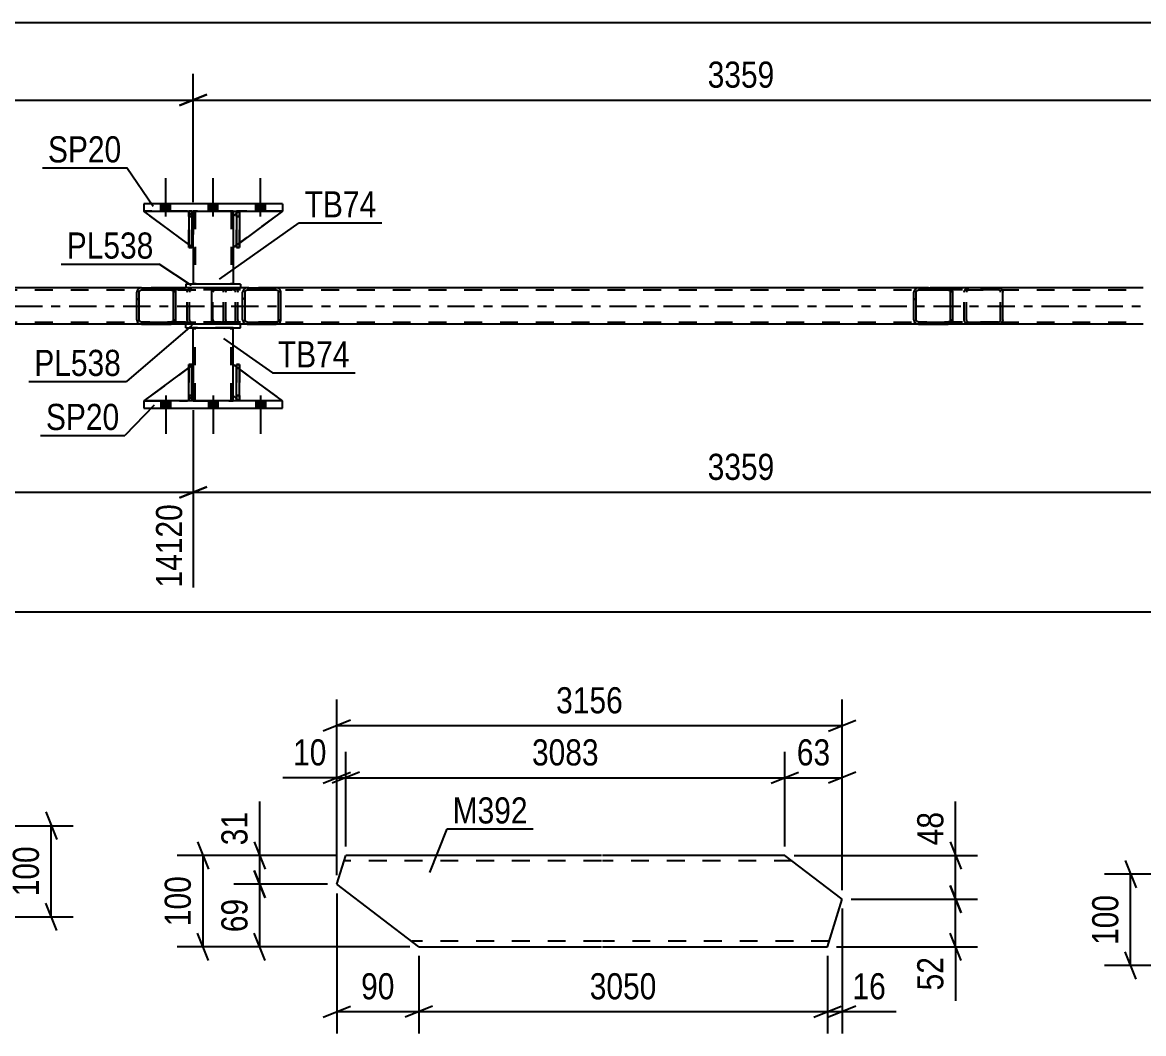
# Model space of a CAD drawing. Header units: millimetres. Extents: x 0 to 841, y 0 to 594.
# Drawn here: x 651.7 to 774.5, y 153.3 to 264.1 of the extents above; entities that cross this region are included whole.
import ezdxf

# ---------------------------------------------------------------- set-up
doc = ezdxf.new("R2010")
doc.units = ezdxf.units.MM
doc.linetypes.add('DXK_LINE_DOT2', pattern=[3.9198, 1.9599, -1.9599])
doc.linetypes.add('DXK_LINE_DOT3', pattern=[5.9187, 2.979, -0.9799, 0.9799, -0.9799])
doc.styles.add('Arial Narrow', font='ARIALN.TTF', dxfattribs={"height": 0.2})

# ---------------------------------------------------------------- blocks, each defined once
blk = doc.blocks.new('Part-122567824-36710 - 36583')
at = {"color": 2, "linetype": 'Continuous'}
for p, q in [((675.6, 235.42), (669.6, 235.42)), ((669.6, 235.42), (669.6, 235.02)), ((675.6, 235.42), (675.6, 235.02))]:
    blk.add_line(p, q, dxfattribs=at)
at = {"color": 7, "linetype": 'DXK_LINE_DOT2'}
blk.add_line((675.6, 235.02), (669.6, 235.02), dxfattribs=at)
blk = doc.blocks.new('Part-122567824-36661 - 36583')
at = {"color": 2, "linetype": 'Continuous'}
for p, q in [((675.47, 243.42), (675.15, 243.42)), ((675.15, 243.42), (675.15, 239.42)), ((675.47, 243.42), (675.47, 243.42)), ((675.47, 243.42), (675.47, 239.42)), ((675.47, 239.42), (675.15, 239.42))]:
    blk.add_line(p, q, dxfattribs=at)
at = {"color": 7, "linetype": 'DXK_LINE_DOT2'}
for p, q in [((675.15, 242.82), (675.15, 243.42)), ((675.47, 242.82), (675.47, 243.42)), ((675.47, 243.42), (675.47, 243.42)), ((675.47, 242.82), (675.15, 242.82)), ((675.15, 242.82), (675.15, 239.42)), ((675.47, 239.42), (675.47, 242.82))]:
    blk.add_line(p, q, dxfattribs=at)
blk = doc.blocks.new('Part-122567824-36660 - 36583')
at = {"color": 2, "linetype": 'Continuous'}
for p, q in [((670.27, 243.42), (669.95, 243.42)), ((669.95, 243.42), (669.95, 239.42)), ((670.27, 243.42), (670.27, 243.42)), ((670.27, 243.42), (670.27, 239.42)), ((670.27, 239.42), (669.95, 239.42))]:
    blk.add_line(p, q, dxfattribs=at)
at = {"color": 7, "linetype": 'DXK_LINE_DOT2'}
for p, q in [((669.95, 242.82), (669.95, 243.42)), ((670.27, 242.82), (670.27, 243.42)), ((670.27, 243.42), (670.27, 243.42)), ((670.27, 242.82), (669.95, 242.82)), ((669.95, 242.82), (669.95, 239.42)), ((670.27, 239.42), (670.27, 242.82))]:
    blk.add_line(p, q, dxfattribs=at)
blk = doc.blocks.new('Part-122567824-36659 - 36583')
at = {"color": 7, "linetype": 'DXK_LINE_DOT2'}
for p, q in [((675.15, 242.82), (675.15, 243.42)), ((675.15, 243.42), (675.15, 243.42)), ((675.15, 243.42), (675.15, 239.42)), ((675.47, 243.42), (675.15, 243.42)), ((675.47, 242.82), (675.47, 243.42)), ((675.47, 239.42), (675.47, 243.42)), ((675.15, 239.42), (675.15, 242.82)), ((675.15, 242.82), (675.47, 242.82)), ((675.47, 242.82), (675.47, 239.42)), ((675.15, 239.42), (675.47, 239.42))]:
    blk.add_line(p, q, dxfattribs=at)
blk = doc.blocks.new('Part-122567824-36596 - 36583')
at = {"linetype": 'Continuous'}
h = blk.add_hatch(dxfattribs=at)
h.set_pattern_fill('', scale=0.7, style=0, pattern_type=0)
h.set_pattern_definition([(45, (668.4582, 234.728), (-1.57154, 1.57154), [])])
h.paths.add_polyline_path([(668.5, 234.54), (668.46, 234.73), (668.35, 234.88), (668.18, 234.99), (667.99, 235.02), (664.75, 235.02), (664.56, 234.99), (664.39, 234.88), (664.28, 234.73), (664.24, 234.54), (664.24, 231.5), (664.28, 231.32), (664.39, 231.16), (664.56, 231.06), (664.75, 231.02), (667.99, 231.02), (668.18, 231.06), (668.35, 231.16), (668.46, 231.32), (668.5, 231.5)])
h.paths.add_polyline_path([(668.22, 231.41), (668.17, 231.33), (668.08, 231.28), (667.99, 231.26), (664.75, 231.26), (664.65, 231.28), (664.57, 231.33), (664.52, 231.41), (664.5, 231.5), (664.5, 234.54), (664.52, 234.64), (664.57, 234.71), (664.65, 234.77), (664.75, 234.78), (667.99, 234.78), (668.08, 234.77), (668.17, 234.71), (668.22, 234.64), (668.24, 234.54), (668.24, 231.5)])
at = {"color": 2, "linetype": 'Continuous'}
for p, q in [((664.28, 234.73), (664.24, 234.54)), ((664.5, 234.54), (664.52, 234.64)), ((664.52, 234.64), (664.57, 234.71)), ((664.75, 235.02), (664.56, 234.99)), ((664.57, 234.71), (664.65, 234.77)), ((664.65, 234.77), (664.75, 234.78)), ((664.75, 235.02), (667.99, 235.02)), ((664.75, 234.78), (667.99, 234.78)), ((672.72, 235.02), (667.99, 235.02)), ((668.18, 234.99), (667.99, 235.02)), ((667.99, 234.78), (668.08, 234.77)), ((668.08, 234.77), (668.17, 234.71)), ((668.17, 234.71), (668.22, 234.64)), ((668.22, 234.64), (668.24, 234.54)), ((668.5, 234.54), (668.46, 234.73)), ((664.24, 231.5), (664.24, 234.54)), ((664.5, 231.5), (664.5, 234.54)), ((668.24, 231.5), (668.24, 234.54)), ((668.5, 231.5), (668.5, 234.54)), ((664.24, 231.5), (664.28, 231.32)), ((664.52, 231.41), (664.5, 231.5)), ((664.57, 231.33), (664.52, 231.41)), ((664.56, 231.06), (664.75, 231.02)), ((664.65, 231.28), (664.57, 231.33)), ((664.75, 231.26), (664.65, 231.28)), ((664.75, 231.26), (667.99, 231.26)), ((664.75, 231.02), (667.99, 231.02)), ((668.08, 231.28), (667.99, 231.26)), ((667.99, 231.02), (668.18, 231.06)), ((672.72, 231.02), (667.99, 231.02)), ((668.17, 231.33), (668.08, 231.28)), ((668.22, 231.41), (668.17, 231.33)), ((668.24, 231.5), (668.22, 231.41)), ((668.46, 231.32), (668.5, 231.5))]:
    blk.add_line(p, q, dxfattribs=at)
at = {"color": 7, "linetype": 'DXK_LINE_DOT2'}
for p, q in [((667.99, 235.02), (664.75, 235.02)), ((673.49, 234.78), (664.75, 234.78)), ((669.74, 234.54), (669.78, 234.73)), ((670.01, 234.64), (669.99, 234.54)), ((670.07, 234.71), (670.01, 234.64)), ((670.05, 234.99), (670.25, 235.02)), ((670.07, 234.71), (670.09, 234.73)), ((670.09, 234.73), (670.15, 234.77)), ((670.15, 234.77), (670.25, 234.78)), ((673.49, 235.02), (672.72, 235.02)), ((673.49, 235.02), (673.68, 234.99)), ((673.58, 234.77), (673.49, 234.78)), ((673.67, 234.71), (673.58, 234.77)), ((673.72, 234.64), (673.67, 234.71)), ((673.74, 234.54), (673.72, 234.64)), ((673.96, 234.73), (674, 234.54)), ((669.74, 231.5), (669.74, 234.54)), ((669.99, 231.5), (669.99, 234.54)), ((673.74, 231.5), (673.74, 234.54)), ((674, 231.5), (674, 234.54)), ((673.49, 231.26), (664.75, 231.26)), ((667.99, 231.02), (664.75, 231.02)), ((669.78, 231.32), (669.74, 231.5)), ((669.99, 231.5), (670.01, 231.41)), ((670.01, 231.41), (670.07, 231.33)), ((670.25, 231.02), (670.05, 231.06)), ((670.07, 231.33), (670.09, 231.32)), ((670.09, 231.32), (670.15, 231.28)), ((670.15, 231.28), (670.25, 231.26)), ((673.49, 231.02), (672.72, 231.02)), ((673.49, 231.26), (673.58, 231.28)), ((673.68, 231.06), (673.49, 231.02)), ((673.58, 231.28), (673.67, 231.33)), ((673.67, 231.33), (673.72, 231.41)), ((673.72, 231.41), (673.74, 231.5)), ((674, 231.5), (673.96, 231.32))]:
    blk.add_line(p, q, dxfattribs=at)
at = {"color": 2, "linetype": 'Continuous'}
for centre, start, end in [((664.73, 234.52), 110.7583, 155.68), ((668.01, 234.52), 24.32, 69.2417), ((664.73, 231.52), 204.32, 249.2417), ((668.01, 231.52), 290.7583, 335.68)]:
    blk.add_arc(centre, 0.496, start, end, dxfattribs=at)
at = {"color": 7, "linetype": 'DXK_LINE_DOT2'}
for centre, start, end in [((670.23, 234.52), 110.7583, 155.68), ((673.51, 234.52), 24.32, 69.2417), ((670.23, 231.52), 204.32, 249.2417), ((673.51, 231.52), 290.7583, 335.68)]:
    blk.add_arc(centre, 0.496, start, end, dxfattribs=at)
blk = doc.blocks.new('Part-122567824-36654 - 36583')
at = {"color": 2, "linetype": 'Continuous'}
for p, q in [((670.4, 243.42), (670.4, 242.82)), ((674.8, 243.42), (674.8, 242.82)), ((670.4, 239.42), (670.4, 235.42)), ((674.8, 239.42), (674.8, 235.42))]:
    blk.add_line(p, q, dxfattribs=at)
at = {"color": 7, "linetype": 'DXK_LINE_DOT2'}
for p, q in [((674.8, 243.42), (670.4, 243.42)), ((670.64, 243.42), (670.64, 235.42)), ((674.56, 243.42), (674.56, 235.42)), ((670.4, 242.82), (670.4, 239.42)), ((674.8, 242.82), (674.8, 239.42)), ((674.8, 235.42), (670.4, 235.42))]:
    blk.add_line(p, q, dxfattribs=at)
blk = doc.blocks.new('Part-122567824-36597 - 36583')
at = {"linetype": 'Continuous'}
h = blk.add_hatch(dxfattribs=at)
h.set_pattern_fill('', scale=0.7, style=0, pattern_type=0)
h.set_pattern_definition([(45, (679.9855, 234.728), (-1.57154, 1.57154), [])])
h.paths.add_polyline_path([(680.02, 234.54), (679.99, 234.73), (679.88, 234.88), (679.71, 234.99), (679.52, 235.02), (676.34, 235.02), (676.14, 234.99), (675.98, 234.88), (675.87, 234.73), (675.83, 234.54), (675.83, 231.5), (675.87, 231.32), (675.98, 231.16), (676.14, 231.06), (676.34, 231.02), (679.52, 231.02), (679.71, 231.06), (679.88, 231.16), (679.99, 231.32), (680.02, 231.5)])
h.paths.add_polyline_path([(679.75, 231.41), (679.7, 231.33), (679.62, 231.28), (679.52, 231.26), (676.34, 231.26), (676.24, 231.28), (676.16, 231.33), (676.1, 231.41), (676.09, 231.5), (676.09, 234.54), (676.1, 234.64), (676.16, 234.71), (676.24, 234.77), (676.34, 234.78), (679.52, 234.78), (679.62, 234.77), (679.7, 234.71), (679.75, 234.64), (679.77, 234.54), (679.77, 231.5)])
at = {"color": 2, "linetype": 'Continuous'}
for p, q in [((672.45, 234.54), (672.47, 234.73)), ((672.47, 234.73), (672.53, 234.88)), ((672.53, 234.88), (672.62, 234.99)), ((672.62, 234.99), (672.72, 235.02)), ((676.34, 235.02), (672.72, 235.02)), ((675.87, 234.73), (675.83, 234.54)), ((676.09, 234.54), (676.1, 234.64)), ((676.1, 234.64), (676.16, 234.71)), ((676.34, 235.02), (676.14, 234.99)), ((676.16, 234.71), (676.24, 234.77)), ((676.24, 234.77), (676.34, 234.78)), ((676.34, 235.02), (679.52, 235.02)), ((676.34, 234.78), (679.52, 234.78)), ((679.71, 234.99), (679.52, 235.02)), ((679.52, 234.78), (679.62, 234.77)), ((679.62, 234.77), (679.7, 234.71)), ((679.7, 234.71), (679.75, 234.64)), ((679.75, 234.64), (679.77, 234.54)), ((680.02, 234.54), (679.99, 234.73)), ((672.45, 231.5), (672.45, 234.54)), ((675.83, 231.5), (675.83, 234.54)), ((676.09, 231.5), (676.09, 234.54)), ((679.77, 231.5), (679.77, 234.54)), ((680.02, 231.5), (680.02, 234.54)), ((672.47, 231.32), (672.45, 231.5)), ((672.53, 231.16), (672.47, 231.32)), ((672.62, 231.06), (672.53, 231.16)), ((672.72, 231.02), (672.62, 231.06)), ((676.34, 231.02), (672.72, 231.02)), ((675.83, 231.5), (675.87, 231.32)), ((676.1, 231.41), (676.09, 231.5)), ((676.16, 231.33), (676.1, 231.41)), ((676.14, 231.06), (676.34, 231.02)), ((676.24, 231.28), (676.16, 231.33)), ((676.34, 231.26), (676.24, 231.28)), ((676.34, 231.26), (679.52, 231.26)), ((676.34, 231.02), (679.52, 231.02)), ((679.62, 231.28), (679.52, 231.26)), ((679.52, 231.02), (679.71, 231.06)), ((679.7, 231.33), (679.62, 231.28)), ((679.75, 231.41), (679.7, 231.33)), ((679.77, 231.5), (679.75, 231.41)), ((679.99, 231.32), (680.02, 231.5))]:
    blk.add_line(p, q, dxfattribs=at)
at = {"color": 7, "linetype": 'DXK_LINE_DOT2'}
for p, q in [((672.6, 234.64), (672.58, 234.54)), ((672.62, 234.71), (672.6, 234.64)), ((672.67, 234.77), (672.62, 234.71)), ((672.72, 234.78), (672.67, 234.77)), ((679.52, 234.78), (672.72, 234.78)), ((674, 234.78), (674, 235.02)), ((674.81, 235.02), (675, 234.99)), ((674.91, 234.77), (674.81, 234.78)), ((674.99, 234.71), (674.91, 234.77)), ((675.04, 234.64), (674.99, 234.71)), ((675.06, 234.54), (675.04, 234.64)), ((675.28, 234.73), (675.31, 234.54)), ((679.52, 235.02), (676.34, 235.02)), ((672.58, 231.5), (672.58, 234.54)), ((675.06, 231.5), (675.06, 234.54)), ((675.31, 231.5), (675.31, 234.54)), ((672.58, 231.5), (672.6, 231.41)), ((672.6, 231.41), (672.62, 231.33)), ((672.62, 231.33), (672.67, 231.28)), ((672.67, 231.28), (672.72, 231.26)), ((679.52, 231.26), (672.72, 231.26)), ((674, 231.02), (674, 231.26)), ((674.81, 231.26), (674.91, 231.28)), ((675, 231.06), (674.81, 231.02)), ((674.91, 231.28), (674.99, 231.33)), ((674.99, 231.33), (675.04, 231.41)), ((675.04, 231.41), (675.06, 231.5)), ((675.31, 231.5), (675.28, 231.32)), ((679.52, 231.02), (676.34, 231.02))]:
    blk.add_line(p, q, dxfattribs=at)
for centre, start, end in [((674.83, 234.53), 23.8494, 68.8059), ((674.83, 231.52), 291.1941, 336.1506)]:
    blk.add_arc(centre, 0.492, start, end, dxfattribs=at)
at = {"color": 2, "linetype": 'Continuous'}
for centre, start, end in [((676.32, 234.53), 111.1941, 156.1506), ((679.54, 234.53), 23.8494, 68.8059), ((676.32, 231.52), 203.8494, 248.8059), ((679.54, 231.52), 291.1941, 336.1506)]:
    blk.add_arc(centre, 0.492, start, end, dxfattribs=at)
blk = doc.blocks.new('Part-122567824-36598 - 36583')
at = {"linetype": 'Continuous'}
h = blk.add_hatch(dxfattribs=at)
h.set_pattern_fill('', scale=0.7, style=0, pattern_type=0)
h.set_pattern_definition([(45, (753.5918, 234.728), (-1.57154, 1.57154), [])])
h.paths.add_polyline_path([(753.63, 234.54), (753.59, 234.73), (753.48, 234.88), (753.32, 234.99), (753.12, 235.02), (749.88, 235.02), (749.69, 234.99), (749.52, 234.88), (749.41, 234.73), (749.37, 234.54), (749.37, 231.5), (749.41, 231.32), (749.52, 231.16), (749.69, 231.06), (749.88, 231.02), (753.12, 231.02), (753.32, 231.06), (753.48, 231.16), (753.59, 231.32), (753.63, 231.5)])
h.paths.add_polyline_path([(753.36, 231.41), (753.3, 231.33), (753.22, 231.28), (753.12, 231.26), (749.88, 231.26), (749.79, 231.28), (749.7, 231.33), (749.65, 231.41), (749.63, 231.5), (749.63, 234.54), (749.65, 234.64), (749.7, 234.71), (749.79, 234.77), (749.88, 234.78), (753.12, 234.78), (753.22, 234.77), (753.3, 234.71), (753.36, 234.64), (753.38, 234.54), (753.38, 231.5)])
at = {"color": 2, "linetype": 'Continuous'}
for p, q in [((749.41, 234.73), (749.37, 234.54)), ((749.63, 234.54), (749.65, 234.64)), ((749.65, 234.64), (749.7, 234.71)), ((749.88, 235.02), (749.69, 234.99)), ((749.7, 234.71), (749.79, 234.77)), ((749.79, 234.77), (749.88, 234.78)), ((749.88, 235.02), (753.12, 235.02)), ((749.88, 234.78), (753.12, 234.78)), ((758.62, 235.02), (753.12, 235.02)), ((753.32, 234.99), (753.12, 235.02)), ((753.12, 234.78), (753.22, 234.77)), ((753.22, 234.77), (753.3, 234.71)), ((753.3, 234.71), (753.36, 234.64)), ((753.36, 234.64), (753.38, 234.54)), ((753.63, 234.54), (753.59, 234.73)), ((758.62, 235.02), (758.81, 234.99)), ((759.09, 234.73), (759.13, 234.54)), ((749.37, 231.5), (749.37, 234.54)), ((749.63, 231.5), (749.63, 234.54)), ((753.38, 231.5), (753.38, 234.54)), ((753.63, 231.5), (753.63, 234.54)), ((759.13, 231.5), (759.13, 234.54)), ((749.37, 231.5), (749.41, 231.32)), ((749.65, 231.41), (749.63, 231.5)), ((749.7, 231.33), (749.65, 231.41)), ((749.69, 231.06), (749.88, 231.02)), ((749.79, 231.28), (749.7, 231.33)), ((749.88, 231.26), (749.79, 231.28)), ((749.88, 231.26), (753.12, 231.26)), ((749.88, 231.02), (753.12, 231.02)), ((753.22, 231.28), (753.12, 231.26)), ((753.12, 231.02), (753.32, 231.06)), ((758.62, 231.02), (753.12, 231.02)), ((753.3, 231.33), (753.22, 231.28)), ((753.36, 231.41), (753.3, 231.33)), ((753.38, 231.5), (753.36, 231.41)), ((753.59, 231.32), (753.63, 231.5)), ((758.81, 231.06), (758.62, 231.02)), ((759.13, 231.5), (759.09, 231.32))]:
    blk.add_line(p, q, dxfattribs=at)
at = {"color": 7, "linetype": 'DXK_LINE_DOT2'}
for p, q in [((753.12, 235.02), (749.88, 235.02)), ((758.62, 234.78), (749.88, 234.78)), ((754.87, 234.54), (754.91, 234.73)), ((755.15, 234.64), (755.13, 234.54)), ((755.2, 234.71), (755.15, 234.64)), ((755.19, 234.99), (755.38, 235.02)), ((755.2, 234.71), (755.23, 234.73)), ((755.23, 234.73), (755.29, 234.77)), ((755.29, 234.77), (755.38, 234.78)), ((758.72, 234.77), (758.62, 234.78)), ((758.8, 234.71), (758.72, 234.77)), ((758.86, 234.64), (758.8, 234.71)), ((758.87, 234.54), (758.86, 234.64)), ((754.87, 231.5), (754.87, 234.54)), ((755.13, 231.5), (755.13, 234.54)), ((758.87, 231.5), (758.87, 234.54)), ((758.62, 231.26), (749.88, 231.26)), ((753.12, 231.02), (749.88, 231.02)), ((754.91, 231.32), (754.87, 231.5)), ((755.13, 231.5), (755.15, 231.41)), ((755.15, 231.41), (755.2, 231.33)), ((755.38, 231.02), (755.19, 231.06)), ((755.2, 231.33), (755.23, 231.32)), ((755.23, 231.32), (755.29, 231.28)), ((755.29, 231.28), (755.38, 231.26)), ((758.62, 231.26), (758.72, 231.28)), ((758.72, 231.28), (758.8, 231.33)), ((758.8, 231.33), (758.86, 231.41)), ((758.86, 231.41), (758.87, 231.5))]:
    blk.add_line(p, q, dxfattribs=at)
at = {"color": 2, "linetype": 'Continuous'}
for centre, start, end in [((749.87, 234.52), 110.7583, 155.68), ((753.14, 234.52), 24.32, 69.2417), ((758.64, 234.52), 24.32, 69.2417), ((749.87, 231.52), 204.32, 249.2417), ((753.14, 231.52), 290.7583, 335.68), ((758.64, 231.52), 290.7583, 335.68)]:
    blk.add_arc(centre, 0.496, start, end, dxfattribs=at)
at = {"color": 7, "linetype": 'DXK_LINE_DOT2'}
for centre, start, end in [((755.36, 234.52), 110.7583, 155.68), ((755.36, 231.52), 204.32, 249.2417)]:
    blk.add_arc(centre, 0.496, start, end, dxfattribs=at)
blk = doc.blocks.new('Part-122567824-36600 - 36583')
at = {"color": 7, "linetype": 'DXK_LINE_DOT2'}
for p, q in [((104.3, 234.78), (774.49, 234.78)), ((774.49, 235.02), (579.62, 235.02)), ((679.52, 235.02), (664.75, 235.02)), ((758.62, 235.02), (749.88, 235.02)), ((104.3, 231.26), (774.49, 231.26)), ((774.49, 231.02), (579.62, 231.02)), ((679.52, 231.02), (664.75, 231.02)), ((758.62, 231.02), (749.88, 231.02))]:
    blk.add_line(p, q, dxfattribs=at)
at = {"color": 2, "linetype": 'Continuous'}
for p, q in [((664.75, 235.02), (594.39, 235.02)), ((749.88, 235.02), (679.52, 235.02)), ((774.49, 235.02), (758.62, 235.02)), ((664.75, 231.02), (594.39, 231.02)), ((749.88, 231.02), (679.52, 231.02)), ((774.49, 231.02), (758.62, 231.02))]:
    blk.add_line(p, q, dxfattribs=at)
at = {"color": 7, "linetype": 'DXK_LINE_DOT3'}
blk.add_line((94.55, 233.02), (774.49, 233.02), dxfattribs=at)
blk = doc.blocks.new('Part-122567824-36656 - 36583')
at = {"color": 2, "linetype": 'Continuous'}
for p, q in [((670.4, 226.62), (670.4, 230.62)), ((674.8, 226.62), (674.8, 230.62)), ((670.4, 222.62), (670.4, 223.22)), ((674.8, 222.62), (674.8, 223.22))]:
    blk.add_line(p, q, dxfattribs=at)
at = {"color": 7, "linetype": 'DXK_LINE_DOT2'}
for p, q in [((674.8, 230.62), (670.4, 230.62)), ((670.64, 222.62), (670.64, 230.62)), ((674.56, 222.62), (674.56, 230.62)), ((670.4, 223.22), (670.4, 226.62)), ((674.8, 223.22), (674.8, 226.62)), ((670.4, 222.62), (674.8, 222.62))]:
    blk.add_line(p, q, dxfattribs=at)
blk = doc.blocks.new('Part-122567824-36658 - 36583')
at = {"color": 7, "linetype": 'DXK_LINE_DOT2'}
for p, q in [((669.95, 242.82), (669.95, 243.42)), ((669.95, 243.42), (669.95, 243.42)), ((669.95, 243.42), (669.95, 239.42)), ((670.27, 243.42), (669.95, 243.42)), ((670.27, 242.82), (670.27, 243.42)), ((670.27, 239.42), (670.27, 243.42)), ((669.95, 239.42), (669.95, 242.82)), ((669.95, 242.82), (670.27, 242.82)), ((670.27, 242.82), (670.27, 239.42)), ((669.95, 239.42), (670.27, 239.42))]:
    blk.add_line(p, q, dxfattribs=at)
blk = doc.blocks.new('Part-122567824-36662 - 36583')
at = {"color": 7, "linetype": 'DXK_LINE_DOT2'}
for p, q in [((670.4, 239.42), (665, 243.42)), ((665, 243.42), (669.8, 243.42)), ((669.8, 243.42), (670.4, 242.82)), ((670.4, 242.82), (669.8, 243.42)), ((670.4, 242.82), (670.4, 239.42)), ((670.4, 242.82), (670.4, 242.82)), ((670.4, 242.82), (670.4, 239.42))]:
    blk.add_line(p, q, dxfattribs=at)
blk = doc.blocks.new('Part-122567824-36663 - 36583')
at = {"color": 2, "linetype": 'Continuous'}
for p, q in [((669.95, 239.75), (665, 243.42)), ((669.95, 243.27), (669.8, 243.42)), ((670.4, 242.82), (670.27, 242.95)), ((670.4, 242.82), (670.4, 242.82)), ((670.4, 239.42), (670.4, 242.82)), ((670.27, 239.52), (670.4, 239.42)), ((670.4, 239.42), (670.4, 239.42))]:
    blk.add_line(p, q, dxfattribs=at)
at = {"color": 7, "linetype": 'DXK_LINE_DOT2'}
for p, q in [((669.8, 243.42), (665, 243.42)), ((669.8, 243.42), (670.4, 242.82)), ((670.27, 242.95), (669.95, 243.27)), ((670.4, 242.82), (670.4, 239.42)), ((670.27, 239.52), (669.95, 239.75))]:
    blk.add_line(p, q, dxfattribs=at)
blk = doc.blocks.new('Part-122567824-36664 - 36583')
at = {"color": 7, "linetype": 'DXK_LINE_DOT2'}
for p, q in [((675.4, 243.42), (674.8, 242.82)), ((674.8, 239.42), (680.2, 243.42)), ((680.2, 243.42), (675.4, 243.42)), ((674.8, 242.82), (674.8, 239.42))]:
    blk.add_line(p, q, dxfattribs=at)
blk = doc.blocks.new('Part-122567824-36665 - 36583')
at = {"color": 7, "linetype": 'DXK_LINE_DOT2'}
for p, q in [((675.4, 243.42), (675.15, 243.18)), ((680.2, 243.42), (675.4, 243.42)), ((675.47, 239.92), (675.15, 239.69))]:
    blk.add_line(p, q, dxfattribs=at)
at = {"color": 2, "linetype": 'Continuous'}
for p, q in [((680.2, 243.42), (675.47, 239.92)), ((675.15, 243.18), (674.8, 242.82)), ((674.8, 242.82), (674.8, 239.42)), ((675.15, 239.69), (674.8, 239.42))]:
    blk.add_line(p, q, dxfattribs=at)
blk = doc.blocks.new('Part-122567824-36666 - 36583')
at = {"color": 7, "linetype": 'DXK_LINE_DOT2'}
for p, q in [((670.27, 226.62), (669.95, 226.62)), ((669.95, 223.22), (669.95, 226.62)), ((669.95, 222.62), (669.95, 226.62)), ((670.27, 226.62), (670.27, 223.22)), ((670.27, 222.62), (670.27, 226.62)), ((670.27, 223.22), (669.95, 223.22)), ((669.95, 222.62), (669.95, 223.22)), ((670.27, 222.62), (669.95, 222.62)), ((670.27, 223.22), (670.27, 222.62)), ((670.27, 222.62), (670.27, 222.62))]:
    blk.add_line(p, q, dxfattribs=at)
blk = doc.blocks.new('Part-122567824-36667 - 36583')
at = {"color": 7, "linetype": 'DXK_LINE_DOT2'}
for p, q in [((675.47, 226.62), (675.15, 226.62)), ((675.15, 223.22), (675.15, 226.62)), ((675.15, 222.62), (675.15, 226.62)), ((675.47, 226.62), (675.47, 223.22)), ((675.47, 222.62), (675.47, 226.62)), ((675.47, 223.22), (675.15, 223.22)), ((675.15, 222.62), (675.15, 223.22)), ((675.47, 222.62), (675.15, 222.62)), ((675.47, 223.22), (675.47, 222.62)), ((675.47, 222.62), (675.47, 222.62))]:
    blk.add_line(p, q, dxfattribs=at)
blk = doc.blocks.new('Part-122567824-36668 - 36583')
at = {"color": 2, "linetype": 'Continuous'}
for p, q in [((669.95, 222.62), (669.95, 226.62)), ((669.95, 226.62), (670.27, 226.62)), ((670.27, 222.62), (670.27, 226.62)), ((669.95, 222.62), (669.95, 222.62)), ((670.27, 222.62), (669.95, 222.62))]:
    blk.add_line(p, q, dxfattribs=at)
at = {"color": 7, "linetype": 'DXK_LINE_DOT2'}
for p, q in [((669.95, 226.62), (669.95, 223.22)), ((670.27, 223.22), (670.27, 226.62)), ((669.95, 223.22), (669.95, 222.62)), ((669.95, 223.22), (670.27, 223.22)), ((670.27, 222.62), (670.27, 223.22)), ((670.27, 222.62), (670.27, 222.62))]:
    blk.add_line(p, q, dxfattribs=at)
blk = doc.blocks.new('Part-122567824-36669 - 36583')
at = {"color": 2, "linetype": 'Continuous'}
for p, q in [((675.15, 222.62), (675.15, 226.62)), ((675.15, 226.62), (675.47, 226.62)), ((675.47, 222.62), (675.47, 226.62)), ((675.15, 222.62), (675.15, 222.62)), ((675.47, 222.62), (675.15, 222.62))]:
    blk.add_line(p, q, dxfattribs=at)
at = {"color": 7, "linetype": 'DXK_LINE_DOT2'}
for p, q in [((675.15, 226.62), (675.15, 223.22)), ((675.47, 223.22), (675.47, 226.62)), ((675.15, 223.22), (675.15, 222.62)), ((675.15, 223.22), (675.47, 223.22)), ((675.47, 222.62), (675.47, 223.22)), ((675.47, 222.62), (675.47, 222.62))]:
    blk.add_line(p, q, dxfattribs=at)
blk = doc.blocks.new('Part-122567824-36670 - 36583')
at = {"color": 7, "linetype": 'DXK_LINE_DOT2'}
for p, q in [((670.4, 226.62), (665, 222.62)), ((670.4, 223.22), (670.4, 226.62)), ((670.4, 226.62), (670.4, 223.22)), ((665, 222.62), (669.8, 222.62)), ((669.8, 222.62), (670.4, 223.22)), ((670.4, 223.22), (669.8, 222.62)), ((670.4, 223.22), (670.4, 223.22))]:
    blk.add_line(p, q, dxfattribs=at)
blk = doc.blocks.new('Part-122567824-36671 - 36583')
at = {"color": 2, "linetype": 'Continuous'}
for p, q in [((669.95, 226.29), (665, 222.62)), ((670.4, 226.62), (670.27, 226.53)), ((670.4, 223.22), (670.4, 226.62)), ((669.95, 222.78), (669.8, 222.62)), ((670.4, 223.22), (670.27, 223.1)), ((670.4, 223.22), (670.4, 223.22))]:
    blk.add_line(p, q, dxfattribs=at)
at = {"color": 7, "linetype": 'DXK_LINE_DOT2'}
for p, q in [((670.27, 226.53), (669.95, 226.29)), ((670.4, 223.22), (670.4, 226.62)), ((665, 222.62), (669.8, 222.62)), ((670.4, 223.22), (669.8, 222.62)), ((670.27, 223.1), (669.95, 222.78))]:
    blk.add_line(p, q, dxfattribs=at)
blk = doc.blocks.new('Part-122567824-36672 - 36583')
at = {"color": 7, "linetype": 'DXK_LINE_DOT2'}
for p, q in [((674.8, 223.22), (674.8, 226.62)), ((674.8, 226.62), (680.2, 222.62)), ((675.4, 222.62), (674.8, 223.22)), ((680.2, 222.62), (675.4, 222.62))]:
    blk.add_line(p, q, dxfattribs=at)
blk = doc.blocks.new('Part-122567824-36673 - 36583')
at = {"color": 2, "linetype": 'Continuous'}
for p, q in [((674.8, 223.22), (674.8, 226.62)), ((675.15, 226.36), (674.8, 226.62)), ((680.2, 222.62), (675.47, 226.12)), ((675.15, 222.87), (674.8, 223.22))]:
    blk.add_line(p, q, dxfattribs=at)
at = {"color": 7, "linetype": 'DXK_LINE_DOT2'}
for p, q in [((675.47, 226.12), (675.15, 226.36)), ((675.4, 222.62), (675.15, 222.87)), ((680.2, 222.62), (675.4, 222.62)), ((680.2, 222.62), (680.2, 222.62)), ((680.2, 222.62), (680.2, 222.62))]:
    blk.add_line(p, q, dxfattribs=at)
blk = doc.blocks.new('Part-122567824-36674 - 36583')
at = {"color": 2, "linetype": 'Continuous'}
for p, q in [((680.2, 222.62), (665, 222.62)), ((665, 222.62), (665, 221.82)), ((680.2, 221.82), (680.2, 222.62)), ((665, 221.82), (680.2, 221.82))]:
    blk.add_line(p, q, dxfattribs=at)
blk = doc.blocks.new('Part-122567824-36675 - 36583')
at = {"color": 2, "linetype": 'Continuous'}
for p, q in [((680.2, 244.22), (665, 244.22)), ((665, 244.22), (665, 243.42)), ((665, 243.42), (680.2, 243.42)), ((680.2, 244.22), (680.2, 243.42))]:
    blk.add_line(p, q, dxfattribs=at)
blk = doc.blocks.new('Part-122567824-36711 - 36583')
at = {"color": 2, "linetype": 'Continuous'}
for p, q in [((669.6, 230.62), (669.6, 231.02)), ((675.6, 230.62), (675.6, 231.02)), ((669.6, 230.62), (675.6, 230.62))]:
    blk.add_line(p, q, dxfattribs=at)
at = {"color": 7, "linetype": 'DXK_LINE_DOT2'}
blk.add_line((675.6, 231.02), (669.6, 231.02), dxfattribs=at)
blk = doc.blocks.new('Bolt-122567824-36720 - 36583')
at = {"linetype": 'Continuous'}
for points in [[(667.92, 222.62), (666.88, 222.62), (666.88, 221.82), (667.92, 221.82)], [(667.92, 222.62), (666.88, 222.62), (666.88, 221.82), (667.92, 221.82)], [(667.92, 222.62), (666.88, 222.62), (666.88, 221.82), (667.92, 221.82)], [(673.12, 222.62), (672.08, 222.62), (672.08, 221.82), (673.12, 221.82)], [(673.12, 222.62), (672.08, 222.62), (672.08, 221.82), (673.12, 221.82)], [(678.32, 222.62), (677.28, 222.62), (677.28, 221.82), (678.32, 221.82)], [(678.32, 222.62), (677.28, 222.62), (677.28, 221.82), (678.32, 221.82)], [(678.32, 222.62), (677.28, 222.62), (677.28, 221.82), (678.32, 221.82)]]:
    blk.add_hatch(color=1, dxfattribs=at).paths.add_polyline_path(points)
at = {"color": 1, "linetype": 'Continuous'}
for p, q in [((666.88, 222.62), (666.88, 221.82)), ((666.88, 222.62), (666.88, 221.82)), ((666.88, 222.62), (666.88, 221.82)), ((667.4, 223.22), (667.4, 219.02)), ((667.4, 223.22), (667.4, 219.02)), ((667.4, 223.22), (667.4, 219.02)), ((667.92, 222.62), (667.92, 221.82)), ((667.92, 222.62), (667.92, 221.82)), ((667.92, 222.62), (667.92, 221.82)), ((672.08, 222.62), (672.08, 221.82)), ((672.08, 222.62), (672.08, 221.82)), ((672.6, 223.22), (672.6, 219.02)), ((672.6, 223.22), (672.6, 219.02)), ((673.12, 222.62), (673.12, 221.82)), ((673.12, 222.62), (673.12, 221.82)), ((677.28, 222.62), (677.28, 221.82)), ((677.28, 222.62), (677.28, 221.82)), ((677.28, 222.62), (677.28, 221.82)), ((677.8, 223.22), (677.8, 219.02)), ((677.8, 223.22), (677.8, 219.02)), ((677.8, 223.22), (677.8, 219.02)), ((678.32, 222.62), (678.32, 221.82)), ((678.32, 222.62), (678.32, 221.82)), ((678.32, 222.62), (678.32, 221.82))]:
    blk.add_line(p, q, dxfattribs=at)
blk = doc.blocks.new('Bolt-122567824-36721 - 36583')
at = {"linetype": 'Continuous'}
for points in [[(666.88, 243.42), (667.92, 243.42), (667.92, 244.22), (666.88, 244.22)], [(666.88, 243.42), (667.92, 243.42), (667.92, 244.22), (666.88, 244.22)], [(666.88, 243.42), (667.92, 243.42), (667.92, 244.22), (666.88, 244.22)], [(672.08, 243.42), (673.12, 243.42), (673.12, 244.22), (672.08, 244.22)], [(672.08, 243.42), (673.12, 243.42), (673.12, 244.22), (672.08, 244.22)], [(677.28, 243.42), (678.32, 243.42), (678.32, 244.22), (677.28, 244.22)], [(677.28, 243.42), (678.32, 243.42), (678.32, 244.22), (677.28, 244.22)], [(677.28, 243.42), (678.32, 243.42), (678.32, 244.22), (677.28, 244.22)]]:
    blk.add_hatch(color=1, dxfattribs=at).paths.add_polyline_path(points)
at = {"color": 1, "linetype": 'Continuous'}
for p, q in [((667.4, 242.82), (667.4, 247.02)), ((667.4, 242.82), (667.4, 247.02)), ((667.4, 242.82), (667.4, 247.02)), ((672.6, 242.82), (672.6, 247.02)), ((672.6, 242.82), (672.6, 247.02)), ((677.8, 242.82), (677.8, 247.02)), ((677.8, 242.82), (677.8, 247.02)), ((677.8, 242.82), (677.8, 247.02)), ((666.88, 243.42), (666.88, 244.22)), ((666.88, 243.42), (666.88, 244.22)), ((666.88, 243.42), (666.88, 244.22)), ((667.92, 243.42), (667.92, 244.22)), ((667.92, 243.42), (667.92, 244.22)), ((667.92, 243.42), (667.92, 244.22)), ((672.08, 243.42), (672.08, 244.22)), ((672.08, 243.42), (672.08, 244.22)), ((673.12, 243.42), (673.12, 244.22)), ((673.12, 243.42), (673.12, 244.22)), ((677.28, 243.42), (677.28, 244.22)), ((677.28, 243.42), (677.28, 244.22)), ((677.28, 243.42), (677.28, 244.22)), ((678.32, 243.42), (678.32, 244.22)), ((678.32, 243.42), (678.32, 244.22)), ((678.32, 243.42), (678.32, 244.22))]:
    blk.add_line(p, q, dxfattribs=at)
blk = doc.blocks.new('Part-122567824-56495 - 56494')
at = {"color": 2, "linetype": 'Continuous'}
for p, q in [((686.14, 169.66), (687.13, 172.81)), ((715.14, 172.81), (687.13, 172.81)), ((735.24, 172.81), (715.24, 172.81)), ((741.52, 168.02), (735.24, 172.81)), ((695.14, 162.81), (686.14, 169.66)), ((739.9, 162.81), (741.52, 168.02)), ((695.14, 162.81), (715.14, 162.81)), ((715.24, 162.81), (739.9, 162.81))]:
    blk.add_line(p, q, dxfattribs=at)
at = {"color": 7, "linetype": 'DXK_LINE_DOT2'}
for p, q in [((715.14, 172.21), (686.94, 172.21)), ((736.03, 172.21), (715.24, 172.21)), ((715.14, 163.41), (694.35, 163.41)), ((740.09, 163.41), (715.24, 163.41))]:
    blk.add_line(p, q, dxfattribs=at)
blk = doc.blocks.new('StraightDimension-122567824-49845 - 36583')
at = {"color": 7, "linetype": 'Continuous'}
blk.add_line((105.59, 264.1), (790.47, 264.1), dxfattribs=at)
blk = doc.blocks.new('StraightDimension-122567824-49904 - 36583')
at = {"color": 7, "linetype": 'Continuous'}
for p, q in [((670.4, 244.42), (670.4, 258.45)), ((790.47, 236.02), (790.47, 258.45)), ((671.9, 256.2), (668.9, 255)), ((670.4, 255.6), (790.47, 255.6)), ((788.97, 255), (791.97, 256.2))]:
    blk.add_line(p, q, dxfattribs=at)
at = {"color": 0}
blk.add_wipeout([(734.69, 256.35), (734.69, 260.55), (726.18, 260.55), (726.18, 256.35)], dxfattribs=at)
at = {"color": 3, "style": 'Arial Narrow'}
blk.add_text('3359', height=2.863, dxfattribs=at).set_placement((726.78, 256.95))
blk = doc.blocks.new('StraightDimension-122567824-49905 - 36583')
at = {"color": 7, "linetype": 'Continuous'}
for p, q in [((500.13, 244.42), (500.13, 258.45)), ((670.4, 244.42), (670.4, 258.45)), ((501.63, 256.2), (498.63, 255)), ((500.13, 255.6), (670.4, 255.6)), ((668.9, 255), (671.9, 256.2))]:
    blk.add_line(p, q, dxfattribs=at)
at = {"color": 0}
blk.add_wipeout([(589.52, 256.35), (589.52, 260.55), (581.01, 260.55), (581.01, 256.35)], dxfattribs=at)
at = {"color": 3, "style": 'Arial Narrow'}
blk.add_text('4257', height=2.863, dxfattribs=at).set_placement((581.61, 256.95))
blk = doc.blocks.new('StraightDimension-122567824-49932 - 36583')
at = {"color": 7, "linetype": 'Continuous'}
for p, q in [((790.47, 230.02), (790.47, 202.18)), ((670.4, 221.62), (670.4, 202.18)), ((671.9, 213.22), (668.9, 212.02)), ((670.4, 212.62), (790.47, 212.62)), ((788.97, 212.02), (791.97, 213.22))]:
    blk.add_line(p, q, dxfattribs=at)
at = {"color": 0}
blk.add_wipeout([(734.69, 213.37), (734.69, 217.57), (726.18, 217.57), (726.18, 213.37)], dxfattribs=at)
at = {"color": 3, "style": 'Arial Narrow'}
blk.add_text('3359', height=2.863, dxfattribs=at).set_placement((726.78, 213.97))
at = {"color": 0, "linetype": 'Continuous'}
blk.add_wipeout([(789.87, 211.92), (785.67, 211.92), (785.67, 201.58), (789.87, 201.58)], dxfattribs=at)
at = {"color": 3, "linetype": 'Continuous', "style": 'Arial Narrow'}
blk.add_text('17479', height=2.863, rotation=90.0002, dxfattribs=at).set_placement((789.27, 202.18))
blk = doc.blocks.new('StraightDimension-122567824-49933 - 36583')
at = {"color": 7, "linetype": 'Continuous'}
for p, q in [((500.13, 221.62), (500.13, 204.01)), ((670.4, 221.62), (670.4, 202.18)), ((501.63, 213.22), (498.63, 212.02)), ((500.13, 212.62), (670.4, 212.62)), ((668.9, 212.02), (671.9, 213.22))]:
    blk.add_line(p, q, dxfattribs=at)
at = {"color": 0}
blk.add_wipeout([(589.52, 213.37), (589.52, 217.57), (581.01, 217.57), (581.01, 213.37)], dxfattribs=at)
at = {"color": 3, "style": 'Arial Narrow'}
blk.add_text('4257', height=2.863, dxfattribs=at).set_placement((581.61, 213.97))
at = {"color": 0, "linetype": 'Continuous'}
blk.add_wipeout([(669.8, 211.92), (665.6, 211.92), (665.6, 201.58), (669.8, 201.58)], dxfattribs=at)
at = {"color": 3, "linetype": 'Continuous', "style": 'Arial Narrow'}
blk.add_text('14120', height=2.863, rotation=90.0002, dxfattribs=at).set_placement((669.2, 202.18))
blk = doc.blocks.new('StraightDimension-122567824-49960 - 36583')
at = {"color": 7, "linetype": 'Continuous'}
blk.add_line((102.88, 199.52), (791.11, 199.52), dxfattribs=at)
blk = doc.blocks.new('StraightDimension-122567824-56895 - 56494')
at = {"color": 7, "linetype": 'Continuous'}
for p, q in [((741.52, 167.02), (741.52, 153.3)), ((739.9, 161.81), (739.9, 153.3)), ((738.4, 155.1), (741.4, 156.3)), ((743.02, 156.3), (740.02, 155.1)), ((739.9, 155.7), (741.52, 155.7)), ((741.52, 155.7), (747.43, 155.7)), ((741.52, 155.7), (747.43, 155.7))]:
    blk.add_line(p, q, dxfattribs=at)
at = {"color": 0}
blk.add_wipeout([(746.91, 156.45), (746.91, 160.65), (742.05, 160.65), (742.05, 156.45)], dxfattribs=at)
at = {"color": 3, "style": 'Arial Narrow'}
blk.add_text('16', height=2.863, dxfattribs=at).set_placement((742.65, 157.05))
blk = doc.blocks.new('StraightDimension-122567824-56857 - 56494')
at = {"color": 7, "linetype": 'Continuous'}
for p, q in [((687.13, 173.81), (687.13, 184.18)), ((735.24, 173.81), (735.24, 184.18)), ((688.63, 181.93), (685.63, 180.73)), ((733.74, 180.73), (736.74, 181.93)), ((687.13, 181.33), (735.24, 181.33))]:
    blk.add_line(p, q, dxfattribs=at)
at = {"color": 0}
blk.add_wipeout([(715.44, 182.08), (715.44, 186.28), (706.93, 186.28), (706.93, 182.08)], dxfattribs=at)
at = {"color": 3, "style": 'Arial Narrow'}
blk.add_text('3083', height=2.863, dxfattribs=at).set_placement((707.53, 182.68))
blk = doc.blocks.new('StraightDimension-122567824-57009 - 56494')
at = {"color": 7, "linetype": 'Continuous'}
for p, q in [((670.9, 174.31), (672.1, 171.31)), ((686.13, 172.81), (668.65, 172.81)), ((671.5, 162.81), (671.5, 172.81)), ((672.1, 161.31), (670.9, 164.31)), ((694.14, 162.81), (668.65, 162.81))]:
    blk.add_line(p, q, dxfattribs=at)
at = {"color": 0}
blk.add_wipeout([(670.75, 171.15), (666.55, 171.15), (666.55, 164.47), (670.75, 164.47)], dxfattribs=at)
at = {"color": 3, "style": 'Arial Narrow'}
blk.add_text('100', height=2.863, rotation=90.0002, dxfattribs=at).set_placement((670.15, 165.07))
blk = doc.blocks.new('StraightDimension-122567824-56858 - 56494')
at = {"color": 7, "linetype": 'Continuous'}
for p, q in [((686.14, 170.66), (686.14, 184.18)), ((687.13, 173.81), (687.13, 184.18)), ((684.64, 180.73), (687.64, 181.93)), ((688.63, 181.93), (685.63, 180.73)), ((686.14, 181.33), (680.24, 181.33)), ((686.14, 181.33), (680.24, 181.33)), ((686.14, 181.33), (687.13, 181.33))]:
    blk.add_line(p, q, dxfattribs=at)
at = {"color": 0}
blk.add_wipeout([(685.62, 182.08), (685.62, 186.28), (680.76, 186.28), (680.76, 182.08)], dxfattribs=at)
at = {"color": 3, "style": 'Arial Narrow'}
blk.add_text('10', height=2.863, dxfattribs=at).set_placement((681.36, 182.68))
blk = doc.blocks.new('StraightDimension-122567824-57037 - 56494')
at = {"color": 7, "linetype": 'Continuous'}
for p, q in [((753.35, 169.52), (754.55, 166.52)), ((742.52, 168.02), (756.35, 168.02)), ((753.95, 162.81), (753.95, 168.02)), ((754.55, 161.31), (753.35, 164.31)), ((740.9, 162.81), (756.35, 162.81)), ((753.95, 162.81), (753.95, 156.9)), ((753.95, 162.81), (753.95, 156.9))]:
    blk.add_line(p, q, dxfattribs=at)
at = {"color": 0}
blk.add_wipeout([(753.2, 162.28), (749, 162.28), (749, 157.43), (753.2, 157.43)], dxfattribs=at)
at = {"color": 3, "style": 'Arial Narrow'}
blk.add_text('52', height=2.863, rotation=90.0002, dxfattribs=at).set_placement((752.6, 158.03))
blk = doc.blocks.new('StraightDimension-122567824-56845 - 56494')
at = {"color": 7, "linetype": 'Continuous'}
for p, q in [((686.14, 170.66), (686.14, 189.89)), ((741.52, 169.02), (741.52, 189.89)), ((687.64, 187.64), (684.64, 186.44)), ((686.14, 187.04), (741.52, 187.04)), ((740.02, 186.44), (743.02, 187.64))]:
    blk.add_line(p, q, dxfattribs=at)
at = {"color": 0}
blk.add_wipeout([(718.09, 187.79), (718.09, 191.99), (709.58, 191.99), (709.58, 187.79)], dxfattribs=at)
at = {"color": 3, "style": 'Arial Narrow'}
blk.add_text('3156', height=2.863, dxfattribs=at).set_placement((710.18, 188.39))
blk = doc.blocks.new('StraightDimension-122567824-56896 - 56494')
at = {"color": 7, "linetype": 'Continuous'}
for p, q in [((695.14, 161.81), (695.14, 153.3)), ((739.9, 161.81), (739.9, 153.3)), ((696.64, 156.3), (693.64, 155.1)), ((738.4, 155.1), (741.4, 156.3)), ((695.14, 155.7), (739.9, 155.7))]:
    blk.add_line(p, q, dxfattribs=at)
at = {"color": 0}
blk.add_wipeout([(721.78, 156.45), (721.78, 160.65), (713.26, 160.65), (713.26, 156.45)], dxfattribs=at)
at = {"color": 3, "style": 'Arial Narrow'}
blk.add_text('3050', height=2.863, dxfattribs=at).set_placement((713.86, 157.05))
blk = doc.blocks.new('StraightDimension-122567824-56856 - 56494')
at = {"color": 7, "linetype": 'Continuous'}
for p, q in [((735.24, 173.81), (735.24, 184.18)), ((741.52, 169.02), (741.52, 184.18)), ((733.74, 180.73), (736.74, 181.93)), ((743.02, 181.93), (740.02, 180.73)), ((735.24, 181.33), (741.52, 181.33))]:
    blk.add_line(p, q, dxfattribs=at)
at = {"color": 0}
blk.add_wipeout([(740.81, 182.08), (740.81, 186.28), (735.95, 186.28), (735.95, 182.08)], dxfattribs=at)
at = {"color": 3, "style": 'Arial Narrow'}
blk.add_text('63', height=2.863, dxfattribs=at).set_placement((736.55, 182.68))
blk = doc.blocks.new('StraightDimension-122567824-56897 - 56494')
at = {"color": 7, "linetype": 'Continuous'}
for p, q in [((686.14, 168.66), (686.14, 153.3)), ((695.14, 161.81), (695.14, 153.3)), ((684.64, 155.1), (687.64, 156.3)), ((696.64, 156.3), (693.64, 155.1)), ((686.14, 155.7), (695.14, 155.7))]:
    blk.add_line(p, q, dxfattribs=at)
at = {"color": 0}
blk.add_wipeout([(693.07, 156.45), (693.07, 160.65), (688.21, 160.65), (688.21, 156.45)], dxfattribs=at)
at = {"color": 3, "style": 'Arial Narrow'}
blk.add_text('90', height=2.863, dxfattribs=at).set_placement((688.81, 157.05))
blk = doc.blocks.new('StraightDimension-122567824-56965 - 56494')
at = {"color": 7, "linetype": 'Continuous'}
for p, q in [((677.71, 172.81), (677.71, 178.72)), ((677.71, 172.81), (677.71, 178.72)), ((677.11, 174.31), (678.31, 171.31)), ((686.13, 172.81), (674.86, 172.81)), ((677.71, 169.66), (677.71, 172.81)), ((678.31, 168.16), (677.11, 171.16)), ((685.14, 169.66), (674.86, 169.66))]:
    blk.add_line(p, q, dxfattribs=at)
at = {"color": 0}
blk.add_wipeout([(676.96, 178.19), (672.76, 178.19), (672.76, 173.33), (676.96, 173.33)], dxfattribs=at)
at = {"color": 3, "style": 'Arial Narrow'}
blk.add_text('31', height=2.863, rotation=90.0002, dxfattribs=at).set_placement((676.36, 173.93))
blk = doc.blocks.new('StraightDimension-122567824-56966 - 56494')
at = {"color": 7, "linetype": 'Continuous'}
for p, q in [((677.11, 171.16), (678.31, 168.16)), ((685.14, 169.66), (674.86, 169.66)), ((677.71, 162.81), (677.71, 169.66)), ((678.31, 161.31), (677.11, 164.31)), ((694.14, 162.81), (674.86, 162.81))]:
    blk.add_line(p, q, dxfattribs=at)
at = {"color": 0}
blk.add_wipeout([(676.96, 168.66), (672.76, 168.66), (672.76, 163.81), (676.96, 163.81)], dxfattribs=at)
at = {"color": 3, "style": 'Arial Narrow'}
blk.add_text('69', height=2.863, rotation=90.0002, dxfattribs=at).set_placement((676.36, 164.41))
blk = doc.blocks.new('StraightDimension-122567824-57036 - 56494')
at = {"color": 7, "linetype": 'Continuous'}
for p, q in [((753.95, 172.81), (753.95, 178.72)), ((753.95, 172.81), (753.95, 178.72)), ((753.35, 174.31), (754.55, 171.31)), ((736.24, 172.81), (756.35, 172.81)), ((753.95, 168.02), (753.95, 172.81)), ((754.55, 166.52), (753.35, 169.52)), ((742.52, 168.02), (756.35, 168.02))]:
    blk.add_line(p, q, dxfattribs=at)
at = {"color": 0}
blk.add_wipeout([(753.2, 178.19), (749, 178.19), (749, 173.33), (753.2, 173.33)], dxfattribs=at)
at = {"color": 3, "style": 'Arial Narrow'}
blk.add_text('48', height=2.863, rotation=90.0002, dxfattribs=at).set_placement((752.6, 173.93))
blk = doc.blocks.new('StraightDimension-122567824-54156 - 53836')
at = {"color": 7, "linetype": 'Continuous'}
for p, q in [((654.26, 177.58), (655.46, 174.58)), ((636.35, 176.08), (657.26, 176.08)), ((654.86, 166.08), (654.86, 176.08)), ((655.46, 164.58), (654.26, 167.58)), ((648.44, 166.08), (657.26, 166.08))]:
    blk.add_line(p, q, dxfattribs=at)
at = {"color": 0}
blk.add_wipeout([(654.11, 174.42), (649.91, 174.42), (649.91, 167.74), (654.11, 167.74)], dxfattribs=at)
at = {"color": 3, "style": 'Arial Narrow'}
blk.add_text('100', height=2.863, rotation=90.0002, dxfattribs=at).set_placement((653.51, 168.34))
blk = doc.blocks.new('StraightDimension-122567824-57119 - 56519')
at = {"color": 7, "linetype": 'Continuous'}
for p, q in [((772.52, 172.26), (773.72, 169.26)), ((779.92, 170.76), (770.27, 170.76)), ((773.12, 160.76), (773.12, 170.76)), ((773.72, 159.26), (772.52, 162.26)), ((783.56, 160.76), (770.27, 160.76))]:
    blk.add_line(p, q, dxfattribs=at)
at = {"color": 0}
blk.add_wipeout([(772.37, 169.1), (768.17, 169.1), (768.17, 162.41), (772.37, 162.41)], dxfattribs=at)
at = {"color": 3, "style": 'Arial Narrow'}
blk.add_text('100', height=2.863, rotation=90.0002, dxfattribs=at).set_placement((771.77, 163.01))
blk = doc.blocks.new('Mark-122567824-50016 - 36583')
at = {"color": 0}
blk.add_wipeout([(690.47, 242.74), (690.47, 245.74), (682.62, 245.74), (682.62, 242.74)], dxfattribs=at)
blk.add_wipeout([(690.47, 242.74), (690.47, 245.74), (682.62, 245.74), (682.62, 242.74)], dxfattribs=at)
at = {"color": 30, "linetype": 'Continuous'}
for p, q in [((673.31, 235.97), (682.02, 242.14)), ((682.02, 242.14), (691.07, 242.14))]:
    blk.add_line(p, q, dxfattribs=at)
at = {"color": 3, "style": 'Arial Narrow'}
blk.add_text('TB74', height=2.863, dxfattribs=at).set_placement((682.62, 242.74))
blk = doc.blocks.new('Mark-122567824-50019 - 36583')
at = {"color": 0}
blk.add_wipeout([(687.55, 226.3), (687.55, 229.3), (679.69, 229.3), (679.69, 226.3)], dxfattribs=at)
blk.add_wipeout([(687.55, 226.3), (687.55, 229.3), (679.69, 229.3), (679.69, 226.3)], dxfattribs=at)
at = {"color": 30, "linetype": 'Continuous'}
for p, q in [((673.72, 229.48), (679.09, 225.7)), ((679.09, 225.7), (688.15, 225.7))]:
    blk.add_line(p, q, dxfattribs=at)
at = {"color": 3, "style": 'Arial Narrow'}
blk.add_text('TB74', height=2.863, dxfattribs=at).set_placement((679.69, 226.3))
blk = doc.blocks.new('Mark-122567824-50022 - 36583')
at = {"color": 0}
blk.add_wipeout([(662.32, 219.44), (662.32, 222.44), (654.28, 222.44), (654.28, 219.44)], dxfattribs=at)
blk.add_wipeout([(662.32, 219.44), (662.32, 222.44), (654.28, 222.44), (654.28, 219.44)], dxfattribs=at)
at = {"color": 30, "linetype": 'Continuous'}
for p in [(666.12, 222.17), (653.68, 218.84)]:
    blk.add_line(p, (662.92, 218.84), dxfattribs=at)
at = {"color": 3, "style": 'Arial Narrow'}
blk.add_text('SP20', height=2.863, dxfattribs=at).set_placement((654.28, 219.44))
blk = doc.blocks.new('Mark-122567824-50025 - 36583')
at = {"color": 0}
blk.add_wipeout([(662.54, 248.76), (662.54, 251.76), (654.5, 251.76), (654.5, 248.76)], dxfattribs=at)
blk.add_wipeout([(662.54, 248.76), (662.54, 251.76), (654.5, 251.76), (654.5, 248.76)], dxfattribs=at)
at = {"color": 30, "linetype": 'Continuous'}
for p in [(653.9, 248.16), (666.02, 243.94)]:
    blk.add_line(p, (663.14, 248.16), dxfattribs=at)
at = {"color": 3, "style": 'Arial Narrow'}
blk.add_text('SP20', height=2.863, dxfattribs=at).set_placement((654.5, 248.76))
blk = doc.blocks.new('Mark-122567824-50040 - 36583')
at = {"color": 0}
blk.add_wipeout([(666.07, 238.22), (666.07, 241.22), (656.56, 241.22), (656.56, 238.22)], dxfattribs=at)
blk.add_wipeout([(666.07, 238.22), (666.07, 241.22), (656.56, 241.22), (656.56, 238.22)], dxfattribs=at)
at = {"color": 30, "linetype": 'Continuous'}
for p in [(655.96, 237.62), (670.24, 235.26)]:
    blk.add_line(p, (666.67, 237.62), dxfattribs=at)
at = {"color": 3, "style": 'Arial Narrow'}
blk.add_text('PL538', height=2.863, dxfattribs=at).set_placement((656.56, 238.22))
blk = doc.blocks.new('Mark-122567824-50043 - 36583')
at = {"color": 0}
blk.add_wipeout([(662.5, 225.36), (662.5, 228.36), (653, 228.36), (653, 225.36)], dxfattribs=at)
blk.add_wipeout([(662.5, 225.36), (662.5, 228.36), (653, 228.36), (653, 225.36)], dxfattribs=at)
at = {"color": 30, "linetype": 'Continuous'}
for p in [(670.3, 230.91), (652.4, 224.76)]:
    blk.add_line(p, (663.1, 224.76), dxfattribs=at)
at = {"color": 3, "style": 'Arial Narrow'}
blk.add_text('PL538', height=2.863, dxfattribs=at).set_placement((653, 225.36))
blk = doc.blocks.new('Mark-122567824-56954 - 56494')
at = {"color": 0}
blk.add_wipeout([(707.07, 176.32), (707.07, 179.32), (698.84, 179.32), (698.84, 176.32)], dxfattribs=at)
blk.add_wipeout([(707.07, 176.32), (707.07, 179.32), (698.84, 179.32), (698.84, 176.32)], dxfattribs=at)
at = {"color": 30, "linetype": 'Continuous'}
for p, q in [((696.33, 170.94), (698.24, 175.72)), ((698.24, 175.72), (707.67, 175.72))]:
    blk.add_line(p, q, dxfattribs=at)
at = {"color": 3, "style": 'Arial Narrow'}
blk.add_text('M392', height=2.863, dxfattribs=at).set_placement((698.84, 176.32))

msp = doc.modelspace()

# ---------------------------------------------------------------- block references
for name in ['Bolt-122567824-36721 - 36583', 'Part-122567824-36675 - 36583', 'Part-122567824-36662 - 36583', 'Part-122567824-36663 - 36583', 'Part-122567824-36660 - 36583', 'Part-122567824-36658 - 36583', 'Part-122567824-36654 - 36583', 'Part-122567824-36664 - 36583', 'Part-122567824-36665 - 36583', 'Part-122567824-36661 - 36583', 'Part-122567824-36659 - 36583', 'Part-122567824-36600 - 36583', 'Part-122567824-36596 - 36583', 'Part-122567824-36710 - 36583', 'Part-122567824-36597 - 36583', 'Part-122567824-36598 - 36583', 'Part-122567824-36711 - 36583', 'Part-122567824-36656 - 36583', 'Part-122567824-36670 - 36583', 'Part-122567824-36671 - 36583', 'Part-122567824-36666 - 36583', 'Part-122567824-36668 - 36583', 'Part-122567824-36672 - 36583', 'Part-122567824-36673 - 36583', 'Part-122567824-36667 - 36583', 'Part-122567824-36669 - 36583', 'Part-122567824-36674 - 36583', 'Bolt-122567824-36720 - 36583', 'StraightDimension-122567824-56857 - 56494', 'StraightDimension-122567824-54156 - 53836', 'Part-122567824-56495 - 56494', 'StraightDimension-122567824-57119 - 56519']:
    msp.add_blockref(name, (0, 0))

# ---------------------------------------------------------------- next in the draw order: block references
for name in ['StraightDimension-122567824-49845 - 36583', 'StraightDimension-122567824-49932 - 36583', 'StraightDimension-122567824-57009 - 56494', 'StraightDimension-122567824-56895 - 56494']:
    msp.add_blockref(name, (0, 0))

# ---------------------------------------------------------------- next in the draw order: block references
for name in ['StraightDimension-122567824-49904 - 36583', 'StraightDimension-122567824-49933 - 36583', 'StraightDimension-122567824-56858 - 56494', 'StraightDimension-122567824-57037 - 56494']:
    msp.add_blockref(name, (0, 0))

# ---------------------------------------------------------------- next in the draw order: block references
for name in ['StraightDimension-122567824-49905 - 36583', 'Mark-122567824-50016 - 36583', 'Mark-122567824-50040 - 36583', 'StraightDimension-122567824-49960 - 36583', 'StraightDimension-122567824-56845 - 56494', 'StraightDimension-122567824-56896 - 56494']:
    msp.add_blockref(name, (0, 0))

# ---------------------------------------------------------------- next in the draw order: block references
for name in ['Mark-122567824-50025 - 36583', 'Mark-122567824-50043 - 36583', 'Mark-122567824-50019 - 36583', 'Mark-122567824-50022 - 36583', 'StraightDimension-122567824-56856 - 56494', 'Mark-122567824-56954 - 56494', 'StraightDimension-122567824-56897 - 56494']:
    msp.add_blockref(name, (0, 0))

# ---------------------------------------------------------------- next in the draw order: block references
for name in ['StraightDimension-122567824-56965 - 56494', 'StraightDimension-122567824-57036 - 56494']:
    msp.add_blockref(name, (0, 0))

# ---------------------------------------------------------------- next in the draw order: block references
msp.add_blockref('StraightDimension-122567824-56966 - 56494', (0, 0))

doc.saveas('drawing.dxf')
